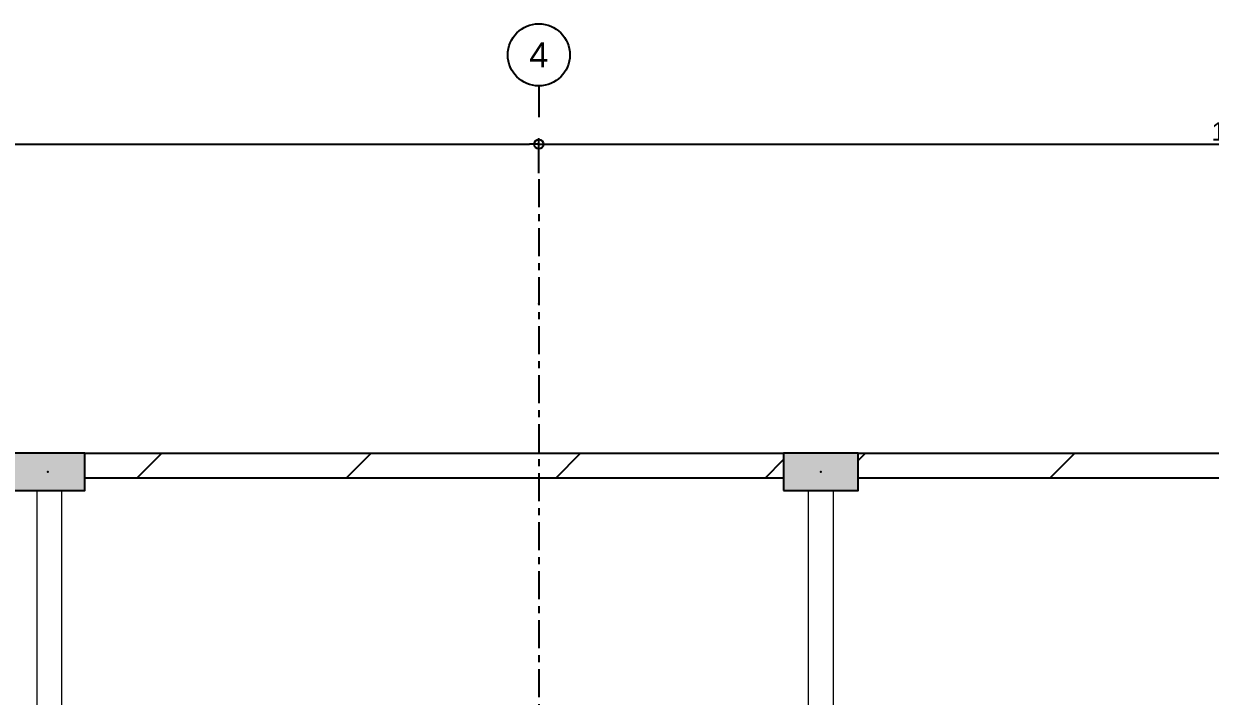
# Model space of a CAD drawing. Header units: millimetres. Extents: x -153298 to 620751, y -313239 to 250031.
# Drawn here: x 39490 to 49033, y 172046 to 177452 of the extents above; entities that cross this region are included whole.
import ezdxf
from ezdxf.enums import TextEntityAlignment as Align

# ---------------------------------------------------------------- set-up
doc = ezdxf.new("R2010")
doc.units = ezdxf.units.MM
for name, pattern in [('CENTER', [2, 1.25, -0.25, 0.25, -0.25]), ('TA_GL_000.90000', [2.475, 0.9, -0.225, 0.225, -0.225, 0.9]), ('XKITLINE00', [0])]:
    doc.linetypes.add(name, pattern=pattern)
doc.layers.get('DEFPOINTS').update_dxf_attribs({"color": 250})
for name, color, linetype in [('000 - 0_SYM_DWG_GRID-BUBBLE_MAIN_COLOR_6', 6, 'Continuous'), ('000 - 0_SYM_DWG_GRIDLINE_MAIN_COLOR_251', 251, 'Continuous'), ('000 - 0_SYM_DWG_SLOPE-SYM_TEXT_COLOR_3', 3, 'Continuous'), ('000 - CONCRETE_COL_HATCH_', 251, 'Continuous'), ('000 - CONCRETE_WALL_CUT_COLOR_2', 2, 'Continuous'), ('000 - CONCRETE_WALL_HATCH_', 251, 'Continuous'), ('000 - CONCRETE_WALL_WIPEOUT_', 250, 'Continuous'), ('000 - D I M', 1, 'Continuous'), ('000 - EXISTING_COLUMN_CUT_COLOR_5', 5, 'Continuous'), ('000 - EXISTING_CONCRETE_MAIN_COLOR_1', 1, 'Continuous'), ('000 - GRID', 251, 'CENTER')]:
    doc.layers.add(name, color=color, linetype=linetype)
doc.styles.add('ARIAL', font='arial.ttf')
doc.styles.add('FAMELINE_FOR_CKST', font='arial.ttf')
doc.styles.add('TA', font='', dxfattribs={"height": 4.5})
doc.styles.get('TA').set_extended_font_data('Cordia New')
doc.dimstyles.new('FAMELINE-CKST_C-C', dxfattribs={"dimtxt": 0.3, "dimasz": 0.15, "dimexe": 0.1, "dimexo": 0.1, "dimgap": 0.05, "dimtad": 1, "dimzin": 0, "dimdsep": 46, "dimtxsty": 'FAMELINE_FOR_CKST', "dimblk": 'ORIGIN', "dimblk1": 'ORIGIN', "dimblk2": 'ORIGIN', "dimsah": 1, "dimcen": 0.1, "dimdle": 0.1, "dimclrd": 256, "dimclre": 256, "dimclrt": 3, "dimadec": 0, "dimazin": 0, "dimtfac": 1, "dimtix": 1, "dimtmove": 2, "dimatfit": 3, "dimfxl": 1, "dimtolj": 1, "dimtzin": 0, "dimlwd": -1, "dimlwe": -1, "dimarcsym": 0})

# ---------------------------------------------------------------- blocks, each defined once
blk = doc.blocks.new('*A21352055')
at = {"layer": '000 - EXISTING_CONCRETE_MAIN_COLOR_1', "linetype": 'XKITLINE00', "lineweight": 0}
for p, q in [((511.998427, 182.099934), (556.950427, 182.099934)), ((561.750427, 182.099934), (602.398427, 182.099934)), ((511.998427, 180.499934), (556.950427, 180.499934)), ((561.750427, 180.499934), (602.398427, 180.499934))]:
    blk.add_line(p, q, dxfattribs=at)
blk = doc.blocks.new('*A22172137')
at = {"layer": '000 - EXISTING_CONCRETE_MAIN_COLOR_1', "linetype": 'XKITLINE00', "lineweight": 0}
for p, q in [((558.550427, 165.539977), (558.550427, 179.699934)), ((560.150427, 165.539977), (560.150427, 179.699934))]:
    blk.add_line(p, q, dxfattribs=at)
blk = doc.blocks.new('*A23392259')
at = {"layer": '000 - EXISTING_CONCRETE_MAIN_COLOR_1', "linetype": 'XKITLINE00', "lineweight": 0}
for p, q in [((508.918408, 164.739977), (508.918408, 179.699934)), ((510.518408, 164.739977), (510.518408, 179.699934))]:
    blk.add_line(p, q, dxfattribs=at)
blk = doc.blocks.new('*U4812')
at = {"layer": '000 - CONCRETE_COL_HATCH_'}
h = blk.add_hatch(dxfattribs=at)
h.set_pattern_fill('AR-CONC', color=256, scale=0.5)
h.set_pattern_definition([(50, (-3e-21, 3e-21), (3.5863, -0.31376), [0.375, -4.125]), (355, (-3e-21, 3e-21), (-0.693757, 3.76096), [0.3, -3.3]), (100.4514, (0.299, -0.026), (2.892544, 3.4472), [0.3187, -3.50571]), (46.1842, (-3e-21, 1), (5.336207, -0.827596), [0.5625, -6.1875]), (96.6356, (0.4447, 0.931), (4.67331, 4.87059), [0.47805, -5.25857]), (351.1842, (-3e-21, 1), (4.67331, 4.87059), [0.45, -4.95]), (21, (0.5, 0.75), (2.984535, -2.013094), [0.375, -4.125]), (326, (0.5, 0.75), (1.216577, 3.62575), [0.3, -3.3]), (71.4514, (0.7487, 0.5822), (4.201112, 1.612656), [0.3187, -3.50571]), (37.5, (-3e-21, 3e-21), (0.0607993, 1.6644693), [0, -3.26, 0, -3.35, 0, -3.3125]), (7.5, (-3e-21, 3e-21), (1.315348, 1.972059), [0, -1.91, 0, -3.185, 0, -1.2625]), (327.5, (-1.115, 3e-21), (2.669112, -0.1127744), [0, -1.25, 0, -3.9, 0, -5.175]), (317.5, (-1.615, 3e-21), (2.915931, 0.500525), [0, -1.625, 0, -2.59, 0, -3.675])])
h.paths.add_polyline_path([(-300, -150), (300, -150), (300, 150), (-300, 150)])
blk.add_point((0, 0))
at = {"layer": '000 - EXISTING_COLUMN_CUT_COLOR_5'}
blk.add_lwpolyline([(-300, -150), (300, -150), (300, 150), (-300, 150)], close=True, dxfattribs=at)
blk = doc.blocks.new('*U6381')
at = {"layer": '000 - CONCRETE_WALL_HATCH_'}
h = blk.add_hatch(dxfattribs=at)
h.set_pattern_fill('ANSI31', color=256, scale=0.5)
h.set_pattern_definition([(45, (10162, -858906.8), (-841.899, 841.899), [])])
h.paths.add_polyline_path([(0, 0), (5081, 0), (5081, -200), (0, -200)])
at = {"layer": '000 - CONCRETE_WALL_CUT_COLOR_2', "lineweight": -2}
blk.add_lwpolyline([(0, 0), (5081, 0), (5081, -200), (0, -200), (0, -200), (0, -200), (0, -200), (0, -200), (0, -200), (0, -200), (0, -200), (0, -200), (0, -200), (0, -200), (0, -200), (0, -200), (0, -200), (0, -200), (0, -200), (0, -200), (0, -200), (0, -200), (0, -200), (0, -200), (0, -200), (0, -200), (0, -200), (0, -200), (0, -200), (0, -200), (0, -200), (0, -200), (0, -200), (0, -200), (0, -200), (0, -200), (0, -200), (0, -200), (0, -200), (0, -200), (0, -200), (0, -200), (0, -200), (0, -200), (0, -200), (0, -200), (0, -200), (0, -200)], close=True, dxfattribs=at)
blk = doc.blocks.new('*U6382')
at = {"layer": '000 - CONCRETE_WALL_HATCH_'}
h = blk.add_hatch(dxfattribs=at)
h.set_pattern_fill('ANSI31', color=256, scale=0.5)
h.set_pattern_definition([(45, (11238, -858906.8), (-841.899, 841.899), [])])
h.paths.add_polyline_path([(0, 0), (5619, 0), (5619, -200), (0, -200)])
at = {"layer": '000 - CONCRETE_WALL_CUT_COLOR_2', "lineweight": -2}
blk.add_lwpolyline([(0, 0), (5619, 0), (5619, -200), (0, -200), (0, -200), (0, -200), (0, -200), (0, -200), (0, -200), (0, -200), (0, -200), (0, -200), (0, -200), (0, -200), (0, -200), (0, -200), (0, -200), (0, -200), (0, -200), (0, -200), (0, -200), (0, -200), (0, -200), (0, -200), (0, -200), (0, -200), (0, -200), (0, -200), (0, -200), (0, -200), (0, -200), (0, -200), (0, -200), (0, -200), (0, -200), (0, -200), (0, -200), (0, -200), (0, -200), (0, -200), (0, -200), (0, -200), (0, -200), (0, -200), (0, -200), (0, -200), (0, -200), (0, -200)], close=True, dxfattribs=at)
blk = doc.blocks.new('W-1-PP19-ST-ENT1-1_20260610-023014_UPPF_ST')
at = {"color": 6}
for p in [(7450, 6048), (13669, 6048)]:
    blk.add_blockref('*U4812', p, dxfattribs=at)
at = {"layer": '000 - EXISTING_CONCRETE_MAIN_COLOR_1', "lineweight": 0, "xscale": 125, "yscale": 125, "zscale": 125}
for name in ['*A21352055', '*A23392259', '*A22172137']:
    blk.add_blockref(name, (-56249.8, -16564.5), dxfattribs=at)
for name, p in [('*U6382', (7750, 6198)), ('*U6381', (13969, 6198))]:
    blk.add_blockref(name, p)
blk = doc.blocks.new('*U4771')
at = {"layer": '000 - 0_SYM_DWG_GRID-BUBBLE_MAIN_COLOR_6'}
blk.add_line((35, 0), (30, 0), dxfattribs=at)
blk.add_circle((40, 0), 5, dxfattribs=at)
at = {"layer": '000 - 0_SYM_DWG_GRIDLINE_MAIN_COLOR_251', "color": 0, "linetype": 'ByBlock', "ltscale": 5}
blk.add_line((20, 0), (-188, 0), dxfattribs=at)
at = {"layer": '000 - 0_SYM_DWG_GRIDLINE_MAIN_COLOR_251', "color": 3}
blk.add_point((-168, 0), dxfattribs=at)
at = {"layer": '000 - 0_SYM_DWG_GRIDLINE_MAIN_COLOR_251', "color": 0}
blk.add_point((0, 0), dxfattribs=at)
at = {"style": 'TA', "flags": 1}
blk.add_attdef('LOCATION', (6, -6), '', height=4.5, rotation=270, dxfattribs=at)
at = {"layer": '000 - 0_SYM_DWG_SLOPE-SYM_TEXT_COLOR_3', "style": 'ARIAL'}
blk.add_attdef('GRID-HEAD', text='', height=4, rotation=270, dxfattribs=at).set_placement((40, 0), align=Align.MIDDLE_CENTER)
blk = doc.blocks.new('_Origin')
at = {"color": 0, "linetype": 'ByBlock', "lineweight": -2}
blk.add_line((0, 0), (-1, 0), dxfattribs=at)
blk.add_circle((0, 0), 0.5, dxfattribs=at)
blk = doc.blocks.new('*D5510')
at = {"layer": '000 - D I M', "transparency": 16777216}
for p, q in [((0, 8450), (0, 8731.2)), ((11400, 8450), (11400, 8731.2)), ((75, 8681.2), (11325, 8681.2))]:
    blk.add_line(p, q, dxfattribs=at)
at = {"layer": 'DEFPOINTS', "color": 0, "transparency": 16777216}
for p in [(11400, 8681.2), (0, 8400), (11400, 8400)]:
    blk.add_point(p, dxfattribs=at)
at = {"layer": '000 - D I M', "transparency": 16777216, "xscale": 75, "yscale": 75, "zscale": 75, "rotation": 180}
blk.add_blockref('_Origin', (0, 8681.2), dxfattribs=at)
at = {"layer": '000 - D I M', "transparency": 16777216, "xscale": 75, "yscale": 75, "zscale": 75}
blk.add_blockref('_Origin', (11400, 8681.2), dxfattribs=at)
at = {"layer": '000 - D I M', "color": 3, "transparency": 16777216, "insert": (5700, 8782.8), "char_height": 150, "attachment_point": 5, "style": 'FAMELINE_FOR_CKST'}
blk.add_mtext('\\A1;11400', dxfattribs=at)
blk = doc.blocks.new('*D5511')
at = {"layer": '000 - D I M', "transparency": 16777216}
for p, q in [((11400, 8450), (11400, 8731.2)), ((22800, 8450), (22800, 8731.2)), ((11475, 8681.2), (22725, 8681.2))]:
    blk.add_line(p, q, dxfattribs=at)
at = {"layer": 'DEFPOINTS', "color": 0, "transparency": 16777216}
for p in [(22800, 8681.2), (11400, 8400), (22800, 8400)]:
    blk.add_point(p, dxfattribs=at)
at = {"layer": '000 - D I M', "transparency": 16777216, "xscale": 75, "yscale": 75, "zscale": 75, "rotation": 180}
blk.add_blockref('_Origin', (11400, 8681.2), dxfattribs=at)
at = {"layer": '000 - D I M', "transparency": 16777216, "xscale": 75, "yscale": 75, "zscale": 75}
blk.add_blockref('_Origin', (22800, 8681.2), dxfattribs=at)
at = {"layer": '000 - D I M', "color": 3, "transparency": 16777216, "insert": (17100, 8782.8), "char_height": 150, "attachment_point": 5, "style": 'FAMELINE_FOR_CKST'}
blk.add_mtext('\\A1;11400', dxfattribs=at)
blk = doc.blocks.new('W-1-PP19-ST-ENT1-1_20260610-010700_LOPF_DIMS')
at = {"layer": '000 - GRID', "linetype": 'TA_GL_000.90000', "xscale": 50.00000000000004, "yscale": 50.00000000000004, "zscale": 50.00000000000004, "rotation": 90}
blk.add_blockref('*U4771', (11400, 7400), dxfattribs=at).add_auto_attribs({'GRID-HEAD': '4'})
at = {"layer": '000 - D I M'}
for base, p1, p2, picture, middle in [((11400, 8681.2), (0, 8400), (11400, 8400), '*D5510', (5700, 8782.8)), ((22800, 8681.2), (11400, 8400), (22800, 8400), '*D5511', (17100, 8782.8))]:
    dim = blk.add_linear_dim(base=base, p1=p1, p2=p2, angle=180, dimstyle='FAMELINE-CKST_C-C', override={"dimscale": 500, "dimdec": 0, "dimlfac": 1}, dxfattribs=at)
    dim.commit()
    dim.dimension.update_dxf_attribs({"geometry": picture, "text_midpoint": middle})

msp = doc.modelspace()

# ---------------------------------------------------------------- block references
at = {"color": 6}
msp.add_blockref('W-1-PP19-ST-ENT1-1_20260610-023014_UPPF_ST', (32232.7713, 167801.6448), dxfattribs=at)

# ---------------------------------------------------------------- next in the draw order: block references
msp.add_blockref('W-1-PP19-ST-ENT1-1_20260610-010700_LOPF_DIMS', (32232.7713, 167801.6448), dxfattribs=at)

doc.saveas('drawing.dxf')
